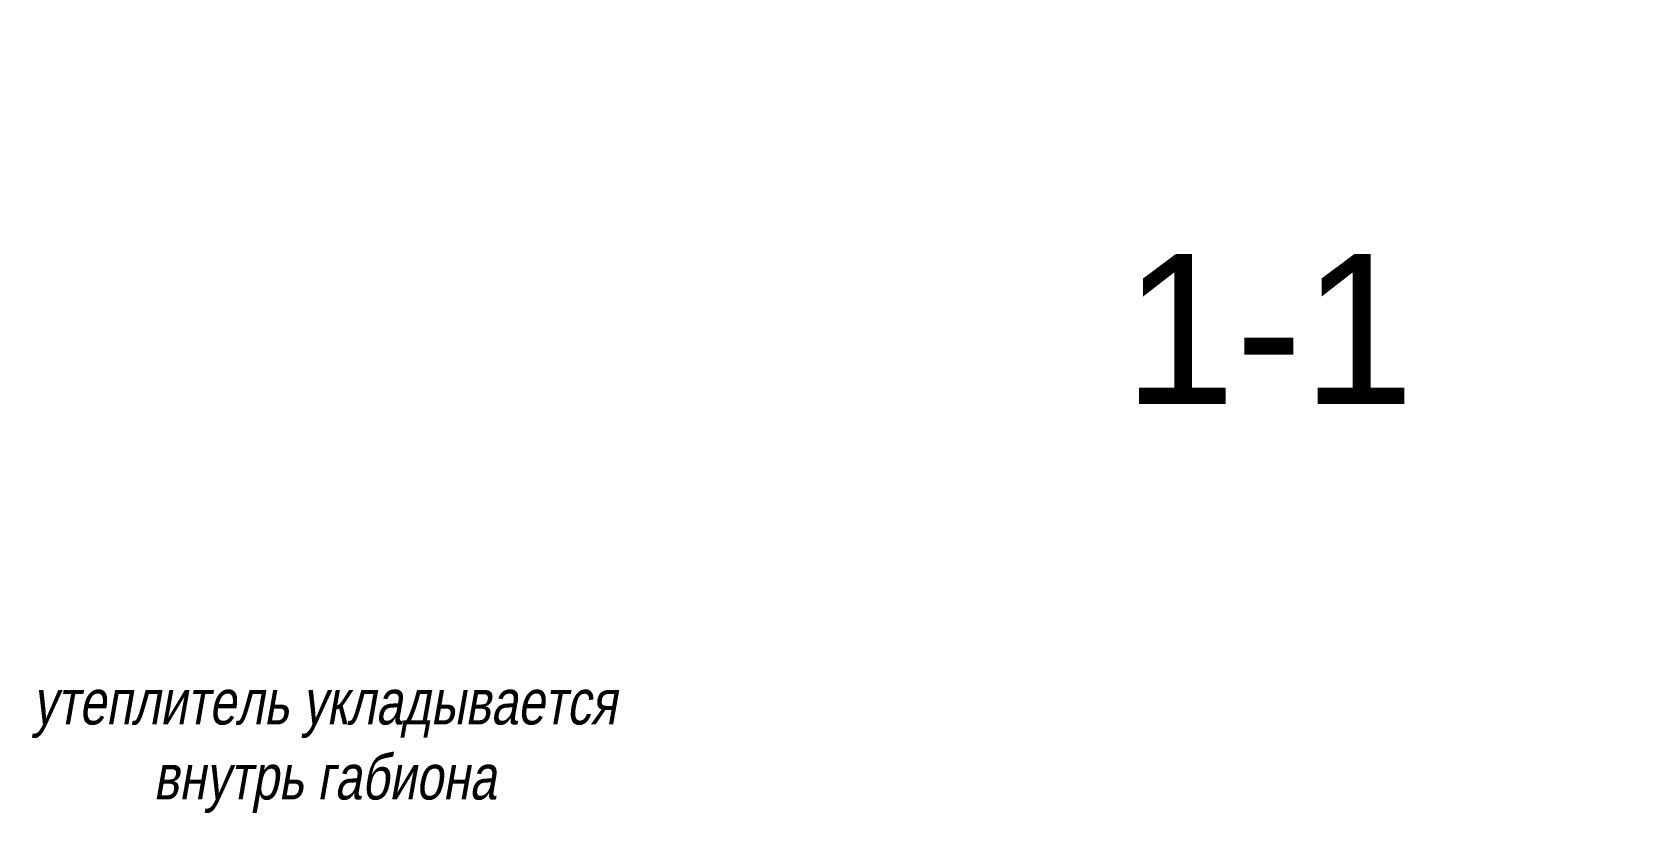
# Model space of a CAD drawing. Header units: millimetres. Extents: x 1473769 to 1639315, y 535888 to 613924.
# Drawn here: x 1610224 to 1626636, y 566073 to 574173 of the extents above; entities that cross this region are included whole.
import ezdxf
from ezdxf.enums import TextEntityAlignment as Align

# ---------------------------------------------------------------- set-up
doc = ezdxf.new("R2010")
doc.units = ezdxf.units.MM
doc.layers.add('Выноски', color=6, linetype='Continuous', lineweight=25)
doc.layers.add('Разм', color=150, linetype='Continuous', lineweight=25)

# ---------------------------------------------------------------- blocks, each defined once
blk = doc.blocks.new('vcBlockPos')
at = {"color": 0, "linetype": 'ByBlock', "lineweight": -2}
blk.add_attdef('ПОЗИЦИЯ', text='', height=5, dxfattribs=at).set_placement((0, 0), align=Align.BOTTOM_CENTER)
at = {"color": 0, "linetype": 'ByBlock', "lineweight": -2, "flags": 1}
blk.add_attdef('КОЛИЧЕСТВО', text='', height=5, dxfattribs=at).set_placement((0, 0), align=Align.RIGHT)
at = {"color": 0, "linetype": 'ByBlock', "lineweight": -2}
blk.add_attdef('НТЕКСТ', text='', height=5, dxfattribs=at).set_placement((0, 0), align=Align.TOP_CENTER)

msp = doc.modelspace()

# ---------------------------------------------------------------- linework, layer by layer
at = {"layer": 'Разм'}
msp.add_open_spline([(1611369.9, 563335.2), (1611667.8, 560488.9), (1612641.4, 552680.1), (1621754.1, 548667.8), (1633712.4, 548927.4), (1636839.2, 564210.7), (1636394.3, 570259.1), (1636099.9, 573378.1), (1636023.9, 574172.6)], degree=3, knots=[948.9174428, 948.9174428, 948.9174428, 948.9174428, 4945.3041017, 9995.7147521, 15573.0138133, 20618.5433562, 25160.0942225, 26719.7000957, 26719.7000957, 26719.7000957, 26719.7000957], dxfattribs=at)

# ---------------------------------------------------------------- block references
at = {"layer": 'Выноски'}
ref = msp.add_blockref('vcBlockPos', (1613233.4, 566892.4), dxfattribs=dict(at, xscale=154.3691477673446, yscale=154.3691477673446, zscale=154.3691477673446))
ref.add_attrib('ПОЗИЦИЯ', 'утеплитель укладывается', dxfattribs={"layer": '0', "color": 0, "linetype": 'ByBlock', "lineweight": -2, "height": 463.107, "oblique": 10, "width": 0.8}).set_placement((1613233.4, 567046.7), align=Align.CENTER)
ref.add_attrib('НТЕКСТ', 'внутрь габиона', dxfattribs={"layer": '0', "color": 0, "linetype": 'ByBlock', "lineweight": -2, "height": 463.107, "oblique": 10, "width": 0.8}).set_placement((1613233.4, 566738), align=Align.TOP_CENTER)

# ---------------------------------------------------------------- texts
at = {"insert": (1621451.1, 571887), "char_height": 1543.69, "attachment_point": 1}
msp.add_mtext_dynamic_manual_height_columns('1-1', width=12520.997, gutter_width=19.3, heights=[0], dxfattribs=at)

doc.saveas('drawing.dxf')
